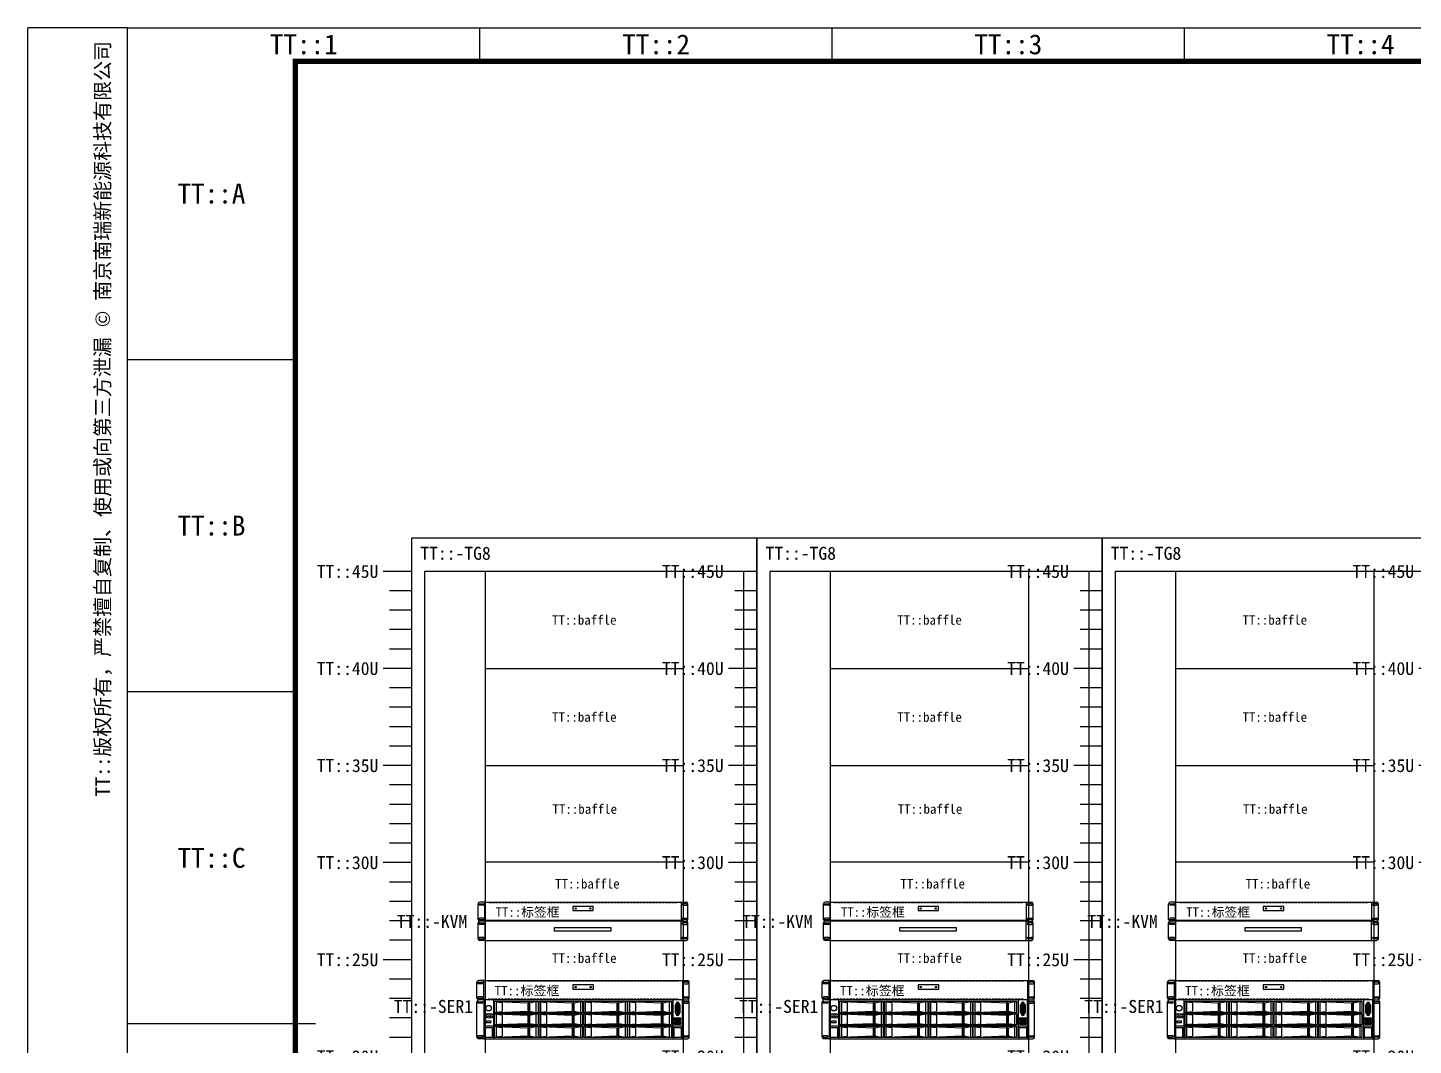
# Model space of a CAD drawing. Header units: millimetres. Extents: x 21 to 525, y 64 to 363.
# Drawn here: x 74.4 to 282.5, y 210.3 to 363.1 of the extents above; entities that cross this region are included whole.
import ezdxf
from ezdxf.enums import TextEntityAlignment as Align

# ---------------------------------------------------------------- set-up
doc = ezdxf.new("R2010")
doc.units = ezdxf.units.MM
doc.linetypes.add('DASHED', pattern=[0.75, 0.5, -0.25])
doc.layers.add('可编辑文字', color=7, linetype='Continuous')
doc.layers.add('图框', color=3, linetype='Continuous')
doc.styles.get("Standard").update_dxf_attribs({"font": 'SimSun.ttf'})

# ---------------------------------------------------------------- blocks, each defined once
blk = doc.blocks.new('*U41')
at = {"layer": '图框'}
for p, q in [((15, 299.25), (0, 299.25)), ((0, 0), (0, 299.25)), ((67.9, 294.21), (67.9, 299.25)), ((120.8, 294.21), (120.8, 299.25)), ((173.69, 294.21), (173.69, 299.25)), ((40.19, 249.37), (15, 249.37)), ((40.19, 199.5), (15, 199.5)), ((43.19, 149.62), (15, 149.62))]:
    blk.add_line(p, q, dxfattribs=at)
blk.add_lwpolyline([(15, 299.25), (438.18, 299.25), (438.18, 0), (15, 0), (15, 299.25)], dxfattribs=at)
at = {"layer": '图框', "const_width": 0.806}
blk.add_lwpolyline([(40.19, 5.04), (433.14, 5.04), (433.14, 294.21), (40.19, 294.21), (40.19, 5.04)], dxfattribs=at)
at = {"layer": '图框'}
for s, p in [('TT::1', (41.45, 296.73)), ('TT::2', (94.35, 296.73)), ('TT::3', (147.24, 296.73)), ('TT::4', (200.14, 296.73)), ('TT::A', (27.59, 274.31)), ('TT::B', (27.59, 224.44)), ('TT::C', (27.59, 174.56))]:
    blk.add_text(s, height=3, dxfattribs=at).set_placement(p, align=Align.MIDDLE)
blk.add_text('TT::版权所有，严禁擅自复制、使用或向第三方泄漏 © 南京南瑞新能源科技有限公司', height=2.2, rotation=90, dxfattribs=at).set_placement((13, 297.25), align=Align.BOTTOM_RIGHT)
blk = doc.blocks.new('TG8前视素体')
at = {"layer": '可编辑文字', "color": 1, "ltscale": 40}
for p, q in [((-0.1, 212.3), (-6.6, 212.3)), ((-0.1, 207.8), (-5.1, 207.8)), ((-0.1, 203.3), (-5.1, 203.3)), ((-0.1, 198.8), (-5.1, 198.8)), ((-0.1, 194.3), (-5.1, 194.3)), ((-0.1, 189.8), (-6.6, 189.8)), ((-0.1, 185.3), (-5.1, 185.3)), ((-0.1, 180.8), (-5.1, 180.8)), ((-0.1, 176.3), (-5.1, 176.3)), ((-0.1, 171.8), (-5.1, 171.8)), ((-0.1, 167.3), (-6.6, 167.3)), ((-0.1, 162.8), (-5.1, 162.8)), ((-0.1, 158.3), (-5.1, 158.3)), ((-0.1, 153.8), (-5.1, 153.8)), ((-0.1, 149.3), (-5.1, 149.3)), ((-0.1, 144.8), (-6.6, 144.8)), ((-0.1, 140.3), (-5.1, 140.3)), ((-0.1, 135.8), (-5.1, 135.8)), ((-0.1, 131.3), (-5.1, 131.3)), ((-0.1, 126.8), (-5.1, 126.8)), ((-0.1, 122.3), (-6.6, 122.3)), ((-0.1, 117.8), (-5.1, 117.8)), ((-0.1, 113.3), (-5.1, 113.3)), ((-0.1, 108.8), (-5.1, 108.8)), ((-0.1, 104.3), (-5.1, 104.3)), ((-0.1, 99.8), (-6.6, 99.8)), ((-0.1, 95.3), (-5.1, 95.3)), ((-0.1, 90.8), (-5.1, 90.8)), ((-0.1, 86.3), (-5.1, 86.3)), ((-0.1, 81.8), (-5.1, 81.8)), ((-0.1, 77.3), (-6.6, 77.3)), ((-0.1, 72.8), (-5.1, 72.8)), ((-0.1, 68.3), (-5.1, 68.3)), ((-0.1, 63.8), (-5.1, 63.8)), ((-0.1, 59.3), (-5.1, 59.3)), ((-0.1, 54.8), (-6.6, 54.8)), ((-0.1, 50.3), (-5.1, 50.3)), ((-0.1, 45.8), (-5.1, 45.8)), ((-0.1, 41.3), (-5.1, 41.3)), ((-0.1, 36.8), (-5.1, 36.8)), ((-0.1, 32.3), (-6.6, 32.3)), ((-0.1, 27.8), (-5.1, 27.8)), ((-0.1, 23.3), (-5.1, 23.3)), ((-0.1, 18.8), (-5.1, 18.8)), ((-0.1, 14.3), (-5.1, 14.3)), ((-0.1, 9.8), (-6.6, 9.8))]:
    blk.add_line(p, q, dxfattribs=at)
at = {"layer": '可编辑文字', "color": 0, "ltscale": 40}
for points in [[(0, 0), (80, 0), (80, 220), (0, 220)], [(3, 9.8), (77, 9.8), (77, 212.3), (3, 212.3)], [(17, 9.8), (63, 9.8), (63, 212.3), (17, 212.3)]]:
    blk.add_lwpolyline(points, close=True, dxfattribs=at)
at = {"layer": '可编辑文字'}
blk.add_circle((40, 14.3), 1.5, dxfattribs=at)
at = {"layer": '可编辑文字', "color": 5}
blk.add_text('TT::-TG8', height=3, dxfattribs=at).set_placement((2, 218), align=Align.TOP_LEFT)
at = {"layer": '可编辑文字', "color": 1}
for s, p in [('TT::45U', (-7.72, 212.3)), ('TT::40U', (-7.72, 189.8)), ('TT::35U', (-7.72, 167.3)), ('TT::30U', (-7.72, 144.8)), ('TT::25U', (-7.72, 122.3)), ('TT::20U', (-7.72, 99.8)), ('TT::15U', (-7.72, 77.3)), ('TT::10U', (-7.72, 54.8)), ('TT::5U', (-7.72, 32.3)), ('TT::0U', (-7.72, 9.8))]:
    blk.add_text(s, height=3, dxfattribs=at).set_placement(p, align=Align.MIDDLE_RIGHT)
at = {"layer": '可编辑文字'}
blk.add_text('TT::前视图', height=3.8, dxfattribs=at).set_placement((40, -6.05), align=Align.MIDDLE_CENTER)
blk = doc.blocks.new('5280前面板')
at = {"layer": '可编辑文字'}
for p, q in [((-1.6, 0.4), (-1.6, 8.6)), ((-1.25, 8.6), (-0.38, 8.6)), ((-0.38, 8.28), (-1.25, 8.28)), ((0, 9), (-1.2, 9)), ((2.2, 9), (2.2, 0)), ((43.8, 9), (43.8, 0)), ((44.38, 6.01), (44.38, 7.9)), ((44.4, 6.01), (44.4, 7.9)), ((44.45, 7.97), (44.53, 7.97)), ((44.45, 7.95), (44.53, 7.95)), ((44.51, 6.4), (44.51, 7.52)), ((44.57, 8), (44.57, 8.19)), ((44.58, 8), (44.58, 8.19)), ((44.6, 7.46), (44.6, 6.45)), ((44.76, 8.42), (44.63, 8.19)), ((44.63, 8.19), (44.76, 7.95)), ((44.65, 7.68), (45.09, 7.76)), ((45.02, 7.67), (44.73, 7.61)), ((45.04, 8.42), (44.76, 8.42)), ((44.76, 7.95), (45.04, 7.95)), ((45.17, 8.19), (45.04, 8.42)), ((45.04, 7.95), (45.17, 8.19)), ((45.2, 6.4), (45.2, 7.51)), ((45.22, 8.19), (45.22, 8)), ((45.23, 8.19), (45.23, 8)), ((45.27, 7.97), (45.35, 7.97)), ((45.27, 7.95), (45.35, 7.95)), ((45.29, 7.59), (45.29, 6.32)), ((45.4, 7.9), (45.4, 6.01)), ((45.42, 7.9), (45.42, 6.01)), ((46, 9), (47.2, 9)), ((47.25, 8.6), (46.38, 8.6)), ((46.38, 8.28), (47.25, 8.28)), ((47.6, 0.4), (47.6, 8.6)), ((1.63, 4.07), (0.57, 4.07)), ((1.63, 3.71), (0.57, 3.71)), ((44.2, 4.23), (44.2, 4.83)), ((44.2, 3.39), (44.2, 4)), ((44.21, 4.23), (44.21, 4.83)), ((44.28, 4.72), (44.21, 4.72)), ((44.21, 3.4), (44.21, 4)), ((44.21, 3.51), (44.28, 3.51)), ((44.23, 4.72), (44.23, 4.24)), ((44.23, 4.24), (45.57, 4.24)), ((45.57, 3.99), (44.23, 3.99)), ((44.23, 3.99), (44.23, 3.51)), ((44.24, 4.88), (45.56, 4.88)), ((44.24, 4.86), (45.56, 4.86)), ((45.56, 4.21), (44.24, 4.21)), ((45.56, 4.19), (44.24, 4.19)), ((44.24, 4.04), (45.56, 4.04)), ((44.24, 4.03), (45.56, 4.03)), ((45.56, 3.37), (44.24, 3.37)), ((45.56, 3.34), (44.24, 3.34)), ((44.26, 4.75), (44.26, 4.72)), ((44.26, 3.51), (44.26, 3.49)), ((44.28, 4.28), (44.28, 4.75)), ((45.52, 4.28), (44.28, 4.28)), ((44.28, 3.95), (45.52, 3.95)), ((44.28, 3.49), (44.28, 3.95)), ((44.35, 4.82), (44.32, 4.82)), ((44.32, 4.79), (45.48, 4.79)), ((45.48, 3.45), (44.32, 3.45)), ((44.32, 3.42), (44.35, 3.42)), ((44.35, 4.86), (44.35, 4.79)), ((44.35, 4.55), (44.35, 4.65)), ((44.35, 3.71), (44.35, 3.82)), ((44.35, 3.45), (44.35, 3.38)), ((45.43, 4.53), (44.37, 4.53)), ((45.43, 3.7), (44.37, 3.7)), ((45.4, 4.68), (44.4, 4.68)), ((44.4, 4.68), (44.4, 4.57)), ((44.4, 4.57), (45.4, 4.57)), ((45.4, 3.84), (44.4, 3.84)), ((44.4, 3.84), (44.4, 3.74)), ((44.4, 3.74), (45.4, 3.74)), ((44.42, 4.72), (45.38, 4.72)), ((44.42, 3.88), (45.38, 3.88)), ((44.53, 5.96), (44.45, 5.96)), ((44.53, 5.95), (44.45, 5.95)), ((44.57, 5.73), (44.57, 5.91)), ((44.58, 5.73), (44.58, 5.91)), ((44.76, 5.96), (44.63, 5.73)), ((44.63, 5.73), (44.76, 5.49)), ((45.09, 6.16), (44.65, 6.23)), ((44.73, 6.3), (45.02, 6.25)), ((45.04, 5.96), (44.76, 5.96)), ((44.76, 5.49), (45.04, 5.49)), ((45.17, 5.73), (45.04, 5.96)), ((45.04, 5.49), (45.17, 5.73)), ((45.22, 5.91), (45.22, 5.73)), ((45.23, 5.91), (45.23, 5.73)), ((45.35, 5.96), (45.27, 5.96)), ((45.35, 5.95), (45.27, 5.95)), ((45.4, 4.57), (45.4, 4.68)), ((45.4, 3.74), (45.4, 3.84)), ((45.45, 4.79), (45.45, 4.86)), ((45.48, 4.82), (45.45, 4.82)), ((45.45, 4.65), (45.45, 4.55)), ((45.45, 3.82), (45.45, 3.71)), ((45.45, 3.38), (45.45, 3.45)), ((45.45, 3.42), (45.48, 3.42)), ((45.51, 4.75), (45.51, 4.28)), ((45.59, 4.72), (45.51, 4.72)), ((45.51, 3.95), (45.51, 3.49)), ((45.51, 3.51), (45.59, 3.51)), ((45.54, 4.72), (45.54, 4.75)), ((45.54, 3.49), (45.54, 3.51)), ((45.57, 4.24), (45.57, 4.72)), ((45.57, 3.51), (45.57, 3.99)), ((45.59, 4.83), (45.59, 4.23)), ((45.59, 4), (45.59, 3.4)), ((45.6, 4.83), (45.6, 4.23)), ((45.6, 4), (45.6, 3.39)), ((-0.38, 0.72), (-1.25, 0.72)), ((-1.25, 0.4), (-0.38, 0.4)), ((0, 0), (-1.2, 0)), ((2.2, 2.95), (0, 2.95)), ((46, 2.95), (43.8, 2.95)), ((46, 0), (47.2, 0)), ((46.38, 0.72), (47.25, 0.72)), ((47.25, 0.4), (46.38, 0.4))]:
    blk.add_line(p, q, dxfattribs=at)
for points in [[(0, 0), (46, 0), (46, 9), (0, 9)], [(2.5, 8.7), (12.55, 8.7), (12.55, 6.05), (2.5, 6.05)], [(12.8, 8.7), (22.85, 8.7), (22.85, 6.05), (12.8, 6.05)], [(23.15, 8.7), (33.2, 8.7), (33.2, 6.05), (23.15, 6.05)], [(33.4, 8.7), (43.45, 8.7), (43.45, 6.05), (33.4, 6.05)], [(2.5, 5.8), (12.55, 5.8), (12.55, 3.2), (2.5, 3.2)], [(12.8, 5.8), (22.85, 5.8), (22.85, 3.2), (12.8, 3.2)], [(23.15, 5.8), (33.2, 5.8), (33.2, 3.2), (23.15, 3.2)], [(33.35, 5.8), (43.5, 5.8), (43.5, 3.2), (33.35, 3.2)], [(0.28, 2.62), (1.92, 2.62), (1.92, 0.32), (0.28, 0.32)], [(2.5, 2.95), (12.55, 2.95), (12.55, 0.3), (2.5, 0.3)], [(12.8, 2.95), (22.85, 2.95), (22.85, 0.3), (12.8, 0.3)], [(23.15, 2.95), (33.2, 2.95), (33.2, 0.3), (23.15, 0.3)], [(33.4, 2.95), (43.45, 2.95), (43.45, 0.3), (33.4, 0.3)], [(44.08, 2.62), (45.72, 2.62), (45.72, 0.32), (44.08, 0.32)]]:
    blk.add_lwpolyline(points, close=True, dxfattribs=at)
for centre, radius in [((1.1, 7.1), 0.647), ((44.71, 7.43), 0.0418), ((44.71, 7.21), 0.0418), ((44.71, 6.98), 0.0418), ((44.71, 6.76), 0.0418), ((44.71, 6.53), 0.0418), ((44.9, 8.19), 0.143), ((44.9, 7.32), 0.0418), ((44.9, 7.1), 0.0418), ((44.9, 6.87), 0.0418), ((44.9, 6.65), 0.0418), ((44.9, 6.42), 0.0418), ((45.09, 7.43), 0.0418), ((45.09, 7.21), 0.0418), ((45.09, 6.98), 0.0418), ((45.09, 6.76), 0.0418), ((45.09, 6.53), 0.0418), ((0.47, 5.64), 0.228), ((0.47, 4.99), 0.228), ((1.1, 5.64), 0.228), ((1.1, 4.99), 0.228), ((1.73, 5.64), 0.228), ((1.73, 4.99), 0.228), ((44.9, 5.73), 0.143)]:
    blk.add_circle(centre, radius, dxfattribs=at)
for centre, radius, start, end in [((-1.2, 8.6), 0.4, 90, 180), ((-1.25, 8.44), 0.158, 90, 270), ((-1.25, 8.44), 0.158, 90, 270), ((-0.38, 8.44), 0.158, 270, 90), ((-0.38, 8.44), 0.158, 270, 90), ((44.45, 7.9), 0.0639, 90, 180), ((44.45, 7.9), 0.0492, 90, 180), ((44.68, 7.52), 0.165, 100, 180), ((44.53, 8), 0.0492, 270, 0), ((44.53, 8), 0.0344, 270, 0), ((44.9, 8.19), 0.334, 0, 180), ((44.9, 8.19), 0.32, 0, 180), ((44.75, 7.46), 0.157, 125.7754, 180), ((44.75, 6.45), 0.157, 180, 234.2246), ((44.75, 7.46), 0.157, 100, 125.3212), ((44.75, 7.46), 0.157, 125.3212, 125.7754), ((45.05, 7.51), 0.157, 0, 100), ((45.12, 7.59), 0.165, 0, 100), ((45.27, 8), 0.0492, 180, 270), ((45.27, 8), 0.0344, 180, 270), ((45.35, 7.9), 0.0639, 0, 90), ((45.35, 7.9), 0.0492, 0, 90), ((46.38, 8.44), 0.158, 90, 270), ((46.38, 8.44), 0.158, 90, 270), ((47.2, 8.6), 0.4, 0, 90), ((47.25, 8.44), 0.158, 270, 90), ((47.25, 8.44), 0.158, 270, 90), ((0.99, 3.89), 0.454, 156.4364, 203.5636), ((1.21, 3.89), 0.454, 336.4364, 23.5636), ((44.24, 4.83), 0.0443, 90, 180), ((44.24, 4.23), 0.0443, 180, 270), ((44.24, 4), 0.0443, 90, 180), ((44.24, 3.39), 0.0443, 180, 270), ((44.24, 4.83), 0.0295, 90, 180), ((44.24, 4.23), 0.0295, 180, 270), ((44.24, 4), 0.0295, 90, 180), ((44.24, 3.4), 0.0295, 180, 270), ((44.32, 4.75), 0.0689, 90, 180), ((44.32, 3.49), 0.0689, 180, 270), ((44.32, 4.75), 0.0393, 90, 180), ((44.32, 3.49), 0.0393, 180, 270), ((44.38, 4.86), 0.0295, 162.5196, 180), ((44.42, 4.65), 0.063, 90, 180), ((44.37, 4.55), 0.0148, 180, 270), ((44.42, 3.82), 0.063, 90, 180), ((44.37, 3.71), 0.0148, 180, 270), ((44.38, 3.38), 0.0295, 180, 197.4791), ((44.45, 6.01), 0.0639, 180, 270), ((44.45, 6.01), 0.0492, 180, 270), ((44.68, 6.4), 0.165, 180, 260), ((44.53, 5.91), 0.0492, 0, 90), ((44.53, 5.91), 0.0344, 0, 90), ((44.9, 5.73), 0.334, 180, 0), ((44.9, 5.73), 0.32, 180, 0), ((44.75, 6.45), 0.157, 234.3444, 260), ((45.05, 6.4), 0.157, 260, 0), ((45.12, 6.32), 0.165, 260, 0), ((45.27, 5.91), 0.0492, 90, 180), ((45.27, 5.91), 0.0344, 90, 180), ((45.35, 6.01), 0.0639, 270, 0), ((45.35, 6.01), 0.0492, 270, 0), ((45.38, 4.65), 0.063, 360, 90), ((45.38, 3.82), 0.063, 360, 90), ((45.43, 4.55), 0.0148, 270, 360), ((45.43, 3.71), 0.0148, 270, 360), ((45.42, 4.86), 0.0295, 0, 17.4791), ((45.42, 3.38), 0.0295, 342.5196, 0), ((45.48, 4.75), 0.0689, 360, 90), ((45.48, 4.75), 0.0393, 360, 90), ((45.48, 3.49), 0.0689, 270, 0), ((45.48, 3.49), 0.0393, 270, 360), ((45.56, 4.83), 0.0443, 0, 90), ((45.56, 4.83), 0.0295, 0, 90), ((45.56, 4.23), 0.0443, 270, 0), ((45.56, 4.23), 0.0295, 270, 0), ((45.56, 4), 0.0443, 0, 90), ((45.56, 4), 0.0295, 0, 90), ((45.56, 3.4), 0.0295, 270, 0), ((45.56, 3.39), 0.0443, 270, 0), ((-1.2, 0.4), 0.4, 180, 270), ((-1.25, 0.56), 0.158, 90, 270), ((-1.25, 0.56), 0.158, 90, 270), ((-0.38, 0.56), 0.158, 270, 90), ((-0.38, 0.56), 0.158, 270, 90), ((46.38, 0.56), 0.158, 90, 270), ((46.38, 0.56), 0.158, 90, 270), ((47.2, 0.4), 0.4, 270, 0), ((47.25, 0.56), 0.158, 270, 90), ((47.25, 0.56), 0.158, 270, 90)]:
    blk.add_arc(centre, radius, start, end, dxfattribs=at)
blk.add_open_spline([(44.66, 7.59), (44.66, 7.59), (44.66, 7.59), (44.66, 7.59), (44.66, 7.59), (44.66, 7.59), (44.66, 7.59), (44.66, 7.59)], degree=3, knots=[0, 0, 0, 0, 0.297144, 0.519527, 0.590748, 0.740066, 1, 1, 1, 1], dxfattribs=at)
blk = doc.blocks.new('3.5HDD')
at = {"layer": '可编辑文字'}
for p, q in [((0.34, 2.65), (0.34, 0)), ((0.6, 2.57), (0.34, 2.57)), ((0.34, 2.49), (1.71, 2.35)), ((0.34, 0.15), (1.71, 0.3)), ((0.6, 0.08), (0.34, 0.08)), ((0.6, 2.57), (7.68, 2.27)), ((0.6, 0.08), (7.68, 0.38)), ((1.71, 2.35), (1.71, 0.3)), ((7.68, 2.27), (7.68, 0.38)), ((7.87, 2.65), (7.87, 0)), ((8.06, 2.27), (9.58, 2.57)), ((8.06, 2.27), (8.06, 0.38)), ((8.06, 0.38), (9.58, 0.08)), ((9.58, 2.65), (9.58, 0)), ((9.58, 2.57), (10.05, 2.57)), ((9.58, 0.08), (10.05, 0.08))]:
    blk.add_line(p, q, dxfattribs=at)
blk.add_lwpolyline([(0, 2.65), (10.05, 2.65), (10.05, 0), (0, 0)], close=True, dxfattribs=at)
blk = doc.blocks.new('标签框')
at = {"layer": '可编辑文字'}
for p, q in [((-1.6, 0.4), (-1.6, 4.1)), ((-1.25, 4.1), (-0.38, 4.1)), ((-0.38, 3.78), (-1.25, 3.78)), ((0, 4.5), (-1.2, 4.5)), ((46, 4.5), (47.2, 4.5)), ((47.25, 4.1), (46.38, 4.1)), ((46.38, 3.78), (47.25, 3.78)), ((47.6, 0.4), (47.6, 4.1)), ((-0.38, 0.72), (-1.25, 0.72)), ((-1.25, 0.4), (-0.38, 0.4)), ((0, 0), (-1.2, 0)), ((46, 0), (47.2, 0)), ((46.38, 0.72), (47.25, 0.72)), ((47.25, 0.4), (46.38, 0.4))]:
    blk.add_line(p, q, dxfattribs=at)
at = {"layer": '可编辑文字', "color": 2, "linetype": 'DASHED'}
for p, q in [((1, 4.35), (1, 4.5)), ((45, 4.35), (1, 4.35)), ((45, 4.35), (45, 4.5)), ((45, 0.15), (1, 0.15)), ((1, 0.15), (1, 0)), ((45, 0.15), (45, 0))]:
    blk.add_line(p, q, dxfattribs=at)
at = {"layer": '可编辑文字', "color": 7, "linetype": 'Continuous'}
for p, q in [((25.4, 3.5), (20.6, 3.5)), ((20.6, 3.5), (20.6, 2.5)), ((25.4, 2.5), (25.4, 3.5)), ((20.6, 2.5), (25.4, 2.5))]:
    blk.add_line(p, q, dxfattribs=at)
at = {"layer": '可编辑文字'}
blk.add_lwpolyline([(0, 4.5), (46, 4.5), (46, 0), (0, 0)], close=True, dxfattribs=at)
for centre in [(21.25, 3), (24.75, 3)]:
    blk.add_circle(centre, 0.16, dxfattribs=at)
for centre, radius, start, end in [((-1.2, 4.1), 0.4, 90, 180), ((-1.25, 3.94), 0.158, 90, 270), ((-1.25, 3.94), 0.158, 90, 270), ((-0.38, 3.94), 0.158, 270, 90), ((-0.38, 3.94), 0.158, 270, 90), ((46.38, 3.94), 0.158, 90, 270), ((46.38, 3.94), 0.158, 90, 270), ((47.2, 4.1), 0.4, 0, 90), ((47.25, 3.94), 0.158, 270, 90), ((47.25, 3.94), 0.158, 270, 90), ((-1.2, 0.4), 0.4, 180, 270), ((-1.25, 0.56), 0.158, 90, 270), ((-1.25, 0.56), 0.158, 90, 270), ((-0.38, 0.56), 0.158, 270, 90), ((-0.38, 0.56), 0.158, 270, 90), ((46.38, 0.56), 0.158, 90, 270), ((46.38, 0.56), 0.158, 90, 270), ((47.2, 0.4), 0.4, 270, 0), ((47.25, 0.56), 0.158, 270, 90), ((47.25, 0.56), 0.158, 270, 90)]:
    blk.add_arc(centre, radius, start, end, dxfattribs=at)
blk.add_text('TT::标签框', height=2.2, dxfattribs=at).set_placement((10, 2.15), align=Align.MIDDLE_CENTER)
blk = doc.blocks.new('服务器')
at = {"xscale": 0.6480000000000001, "yscale": 0.6480000000000001, "zscale": 0.6480000000000001}
blk.add_blockref('标签框', (541.04, 110.44), dxfattribs=at)
at = {"layer": '可编辑文字', "xscale": 0.6480000000000001, "yscale": 0.6480000000000001, "zscale": 0.6480000000000001}
for name, p in [('5280前面板', (541.04, 104.61)), ('3.5HDD', (542.66, 108.53)), ('3.5HDD', (542.66, 106.68)), ('3.5HDD', (549.33, 108.53)), ('3.5HDD', (549.33, 106.68)), ('3.5HDD', (556.04, 108.53)), ('3.5HDD', (556.04, 106.68)), ('3.5HDD', (562.68, 108.53)), ('3.5HDD', (562.68, 106.68)), ('3.5HDD', (542.66, 104.8)), ('3.5HDD', (549.33, 104.8)), ('3.5HDD', (556.04, 104.8)), ('3.5HDD', (562.68, 104.8))]:
    blk.add_blockref(name, p, dxfattribs=at)
blk = doc.blocks.new('*U45')
at = {"layer": '可编辑文字'}
for p, q in [((-1.6, 0.4), (-1.6, 4.1)), ((-1.25, 4.1), (-0.38, 4.1)), ((-0.38, 3.78), (-1.25, 3.78)), ((0, 4.5), (-1.2, 4.5)), ((46, 4.5), (47.2, 4.5)), ((47.25, 4.1), (46.38, 4.1)), ((46.38, 3.78), (47.25, 3.78)), ((47.6, 0.4), (47.6, 4.1)), ((-0.38, 0.72), (-1.25, 0.72)), ((-1.25, 0.4), (-0.38, 0.4)), ((0, 0), (-1.2, 0)), ((46, 0), (47.2, 0)), ((46.38, 0.72), (47.25, 0.72)), ((47.25, 0.4), (46.38, 0.4))]:
    blk.add_line(p, q, dxfattribs=at)
blk.add_lwpolyline([(0, 0), (46, 0), (46, 4.5), (0, 4.5)], close=True, dxfattribs=at)
for centre, radius, start, end in [((-1.2, 4.1), 0.4, 90, 180), ((-1.25, 3.94), 0.158, 90, 270), ((-1.25, 3.94), 0.158, 90, 270), ((-0.38, 3.94), 0.158, 270, 90), ((-0.38, 3.94), 0.158, 270, 90), ((46.38, 3.94), 0.158, 90, 270), ((46.38, 3.94), 0.158, 90, 270), ((47.2, 4.1), 0.4, 0, 90), ((47.25, 3.94), 0.158, 270, 90), ((47.25, 3.94), 0.158, 270, 90), ((-1.2, 0.4), 0.4, 180, 270), ((-1.25, 0.56), 0.158, 90, 270), ((-1.25, 0.56), 0.158, 90, 270), ((-0.38, 0.56), 0.158, 270, 90), ((-0.38, 0.56), 0.158, 270, 90), ((46.38, 0.56), 0.158, 90, 270), ((46.38, 0.56), 0.158, 90, 270), ((47.2, 0.4), 0.4, 270, 0), ((47.25, 0.56), 0.158, 270, 90), ((47.25, 0.56), 0.158, 270, 90)]:
    blk.add_arc(centre, radius, start, end, dxfattribs=at)
blk = doc.blocks.new('KVM')
blk.add_lwpolyline([(603.5, 129.75), (611.94, 129.75), (611.94, 129.18), (603.5, 129.18)], close=True)
at = {"layer": '可编辑文字'}
for p, q in [((592.88, 130.85), (622.69, 130.85)), ((592.97, 130.85), (622.78, 130.85))]:
    blk.add_line(p, q, dxfattribs=at)
at = {"xscale": 0.6400000000000001, "yscale": 0.6400000000000001, "zscale": 0.6400000000000001}
blk.add_blockref('标签框', (593.05, 130.67), dxfattribs=at)
at = {"layer": '可编辑文字', "xscale": 0.6400000000000001, "yscale": 0.6400000000000001, "zscale": 0.6400000000000001}
blk.add_blockref('*U45', (593.05, 127.79), dxfattribs=at)

msp = doc.modelspace()

# ---------------------------------------------------------------- linework, layer by layer
at = {"layer": '可编辑文字'}
for p, q in [((143.08, 266.86), (172.89, 266.86)), ((194.92, 266.86), (224.73, 266.86)), ((246.76, 266.86), (276.57, 266.86)), ((143.08, 252.28), (172.89, 252.28)), ((194.92, 252.28), (224.73, 252.28)), ((246.76, 252.28), (276.57, 252.28)), ((143.07, 237.82), (172.88, 237.82)), ((194.91, 237.82), (224.72, 237.82)), ((246.75, 237.82), (276.56, 237.82))]:
    msp.add_line(p, q, dxfattribs=at)

# ---------------------------------------------------------------- block references
at = {"color": 6}
for name, p in [('KVM', (-449.97, 98.22)), ('KVM', (-398.13, 98.22)), ('KVM', (-346.29, 98.22)), ('服务器', (-398.13, 106.63)), ('服务器', (-346.29, 106.63)), ('服务器', (-294.45, 106.63))]:
    msp.add_blockref(name, p, dxfattribs=at)
at = {"layer": '可编辑文字', "xscale": 0.6480000000000001, "yscale": 0.6480000000000001, "zscale": 0.6480000000000001}
for p in [(132.07, 143.87), (183.91, 143.87), (235.75, 143.87), (287.59, 143.87)]:
    msp.add_blockref('TG8前视素体', p, dxfattribs=at)
at = {"layer": '图框'}
msp.add_blockref('*U41', (74.42, 63.86), dxfattribs=at)

# ---------------------------------------------------------------- texts
at = {"layer": '可编辑文字'}
for p in [(157.99, 274.15), (209.83, 274.15), (261.67, 274.15), (157.99, 259.57), (209.83, 259.57), (261.67, 259.57), (158.06, 245.75), (209.9, 245.75), (261.74, 245.75), (158.46, 234.52), (210.3, 234.52), (262.14, 234.52), (157.99, 223.36), (209.83, 223.36), (261.67, 223.36)]:
    msp.add_text('TT::baffle', height=1.426, dxfattribs=at).set_placement(p, align=Align.MIDDLE_CENTER)
at = {"layer": '可编辑文字', "color": 5}
for p in [(140.42, 229.85), (192.26, 229.85), (244.1, 229.85)]:
    msp.add_text('TT::-KVM', height=1.944, dxfattribs=at).set_placement(p, align=Align.TOP_RIGHT)
at = {"layer": '可编辑文字', "color": 1}
for p in [(141.29, 217.07), (193.13, 217.07), (244.97, 217.07)]:
    msp.add_text('TT::-SER1', height=1.944, dxfattribs=at).set_placement(p, align=Align.TOP_RIGHT)

doc.saveas('drawing.dxf')
